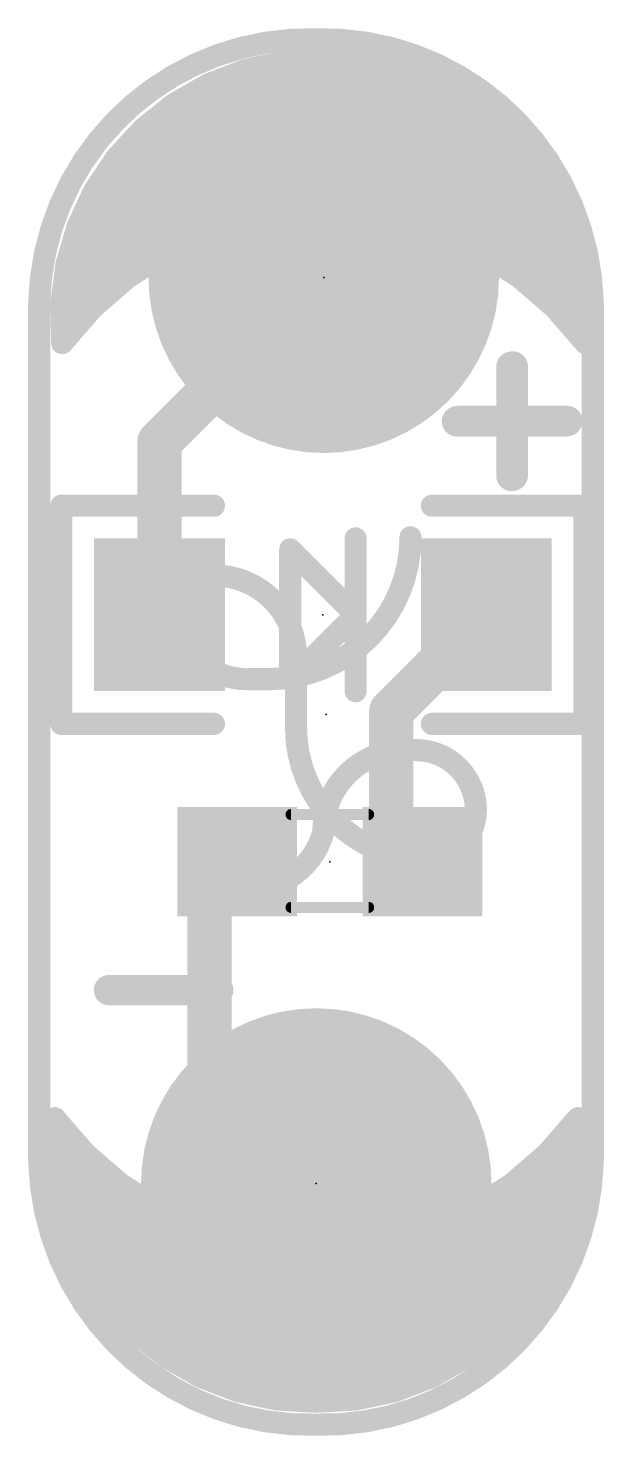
# Model space of a CAD drawing. Extents: x -26 to 81, y -13 to 14.
# Drawn here: x 23.89 to 29.18, y 0.87 to 13.78 of the extents above; entities that cross this region are included whole.
import ezdxf

# ---------------------------------------------------------------- set-up
doc = ezdxf.new("R2010")
doc.units = 0
for name, color, linetype in [('1', 12, 'CONTINUOUS'), ('16', 132, 'CONTINUOUS'), ('17', 110, 'CONTINUOUS'), ('20', 53, 'CONTINUOUS'), ('21', 41, 'CONTINUOUS'), ('22', 40, 'CONTINUOUS'), ('23', 53, 'CONTINUOUS'), ('24', 53, 'CONTINUOUS'), ('51', 53, 'CONTINUOUS')]:
    doc.layers.add(name, color=color, linetype=linetype)

# ---------------------------------------------------------------- blocks, each defined once
blk = doc.blocks.new('RECT')
blk.add_solid([(-0.5, -0.5), (0.5, -0.5), (-0.5, 0.5), (0.5, 0.5)])
blk = doc.blocks.new('ROUNDP')
at = {"const_width": 0.5}
blk.add_lwpolyline([(0, -0.25, 1), (0, 0.25, 1), (0, -0.25)], format="xyb", dxfattribs=at)

msp = doc.modelspace()

# ---------------------------------------------------------------- linework, layer by layer
at = {"layer": '1'}
for points, const_width in [([(26.2442, 13.4699), (25.8893, 13.3938)], 0.2032), ([(26.6065, 13.491), (26.2442, 13.4699)], 0.2032), ([(26.9688, 13.4699), (26.6065, 13.491)], 0.2032), ([(27.3237, 13.3938), (26.9688, 13.4699)], 0.2032), ([(25.8893, 13.3938), (25.5503, 13.2642)], 0.2032), ([(25.9706, 13.4112), (27.2424, 13.4112)], 0.2032), ([(27.6627, 13.2642), (27.3237, 13.3938)], 0.2032), ([(25.5503, 13.2642), (25.235, 13.0844)], 0.2032), ([(25.4517, 13.208), (27.7613, 13.208)], 0.2032), ([(27.978, 13.0844), (27.6627, 13.2642)], 0.2032), ([(25.235, 13.0844), (24.9509, 12.8584)], 0.2032), ([(28.2621, 12.8584), (27.978, 13.0844)], 0.2032), ([(25.1349, 13.0048), (28.0781, 13.0048)], 0.2032), ([(24.9509, 12.8584), (24.7048, 12.5918)], 0.2032), ([(28.5082, 12.5918), (28.2621, 12.8584)], 0.2032), ([(24.8985, 12.8016), (28.3145, 12.8016)], 0.2032), ([(24.7048, 12.5918), (24.5022, 12.2906)], 0.2032), ([(24.7109, 12.5984), (28.5021, 12.5984)], 0.2032), ([(28.7108, 12.2906), (28.5082, 12.5918)], 0.2032), ([(24.5022, 12.2906), (24.3482, 11.9619)], 0.2032), ([(24.5726, 12.3952), (28.6404, 12.3952)], 0.2032), ([(28.8648, 11.9619), (28.7108, 12.2906)], 0.2032), ([(24.456, 12.192), (28.757, 12.192)], 0.2032), ([(25.9694, 12.0225), (26.3927, 12.0833)], 0.2032), ([(26.3927, 12.0833), (26.8203, 12.0833)], 0.2032), ([(26.8203, 12.0833), (27.2436, 12.0225)], 0.2032), ([(24.3482, 11.9619), (24.2461, 11.6136)], 0.2032), ([(24.3608, 11.9888), (25.8544, 11.9888)], 0.2032), ([(25.17, 11.7247), (25.5591, 11.9022)], 0.2032), ([(25.5591, 11.9022), (25.9694, 12.0225)], 0.2032), ([(27.2436, 12.0225), (27.6539, 11.9022)], 0.2032), ([(27.3586, 11.9888), (28.8523, 11.9888)], 0.2032), ([(27.6539, 11.9022), (28.043, 11.7247)], 0.2032), ([(28.9669, 11.6136), (28.8648, 11.9619)], 0.2032), ([(24.2965, 11.7856), (25.3035, 11.7856)], 0.2032), ([(27.9094, 11.7856), (28.9165, 11.7856)], 0.2032), ([(24.8102, 11.4937), (25.17, 11.7247)], 0.2032), ([(28.043, 11.7247), (28.4028, 11.4937)], 0.2032), ([(24.2461, 11.6136), (24.1985, 11.2538)], 0.2032), ([(24.242, 11.5824), (24.9483, 11.5824)], 0.2032), ([(25.0989, 9.9833), (26.6065, 11.491)], 0.4064), ([(28.2646, 11.5824), (28.971, 11.5824)], 0.2032), ([(29.0145, 11.2538), (28.9669, 11.6136)], 0.2032), ([(24.4868, 11.2139), (24.8102, 11.4937)], 0.2032), ([(28.4028, 11.4937), (28.7262, 11.2139)], 0.2032), ([(24.2151, 11.3792), (24.6778, 11.3792)], 0.2032), ([(28.5352, 11.3792), (28.9979, 11.3792)], 0.2032), ([(24.1985, 11.2538), (24.2065, 10.891)], 0.2032), ([(24.2002, 11.176), (24.4539, 11.176)], 0.2032), ([(24.2065, 10.891), (24.4868, 11.2139)], 0.2032), ([(28.7262, 11.2139), (29.0065, 10.891)], 0.2032), ([(28.7591, 11.176), (29.0128, 11.176)], 0.2032), ([(29.0065, 10.891), (29.0145, 11.2538)], 0.2032), ([(24.2047, 10.9728), (24.2775, 10.9728)], 0.2032), ([(28.9355, 10.9728), (29.0083, 10.9728)], 0.2032), ([(25.0989, 8.3998), (25.0989, 9.9833)], 0.4064), ([(28.0989, 8.3885), (27.2263, 7.5159)], 0.4064), ([(28.0989, 8.3998), (28.0989, 8.3885)], 0.4064), ([(27.2263, 7.5159), (27.2263, 6.4228)], 0.4064), ([(27.2263, 6.4228), (27.5124, 6.1366)], 0.4064), ([(25.5584, 5.8826), (25.8124, 6.1366)], 0.4064), ([(25.5584, 4.1647), (25.5584, 5.8826)], 0.4064), ([(25.5584, 4.1647), (26.5379, 3.1852)], 0.4064), ([(24.1379, 3.7852), (24.1299, 3.4223)], 0.2032), ([(24.4182, 3.4622), (24.1379, 3.7852)], 0.2032), ([(28.9379, 3.7852), (28.6576, 3.4622)], 0.2032), ([(28.9459, 3.4223), (28.9379, 3.7852)], 0.2032), ([(24.1351, 3.6576), (24.2486, 3.6576)], 0.2032), ([(28.8272, 3.6576), (28.9407, 3.6576)], 0.2032), ([(24.1299, 3.4223), (24.1775, 3.0625)], 0.2032), ([(24.1307, 3.4544), (24.4273, 3.4544)], 0.2032), ([(24.7416, 3.1824), (24.4182, 3.4622)], 0.2032), ([(28.6576, 3.4622), (28.3343, 3.1824)], 0.2032), ([(28.6486, 3.4544), (28.9452, 3.4544)], 0.2032), ([(28.8983, 3.0625), (28.9459, 3.4223)], 0.2032), ([(24.1526, 3.2512), (24.6621, 3.2512)], 0.2032), ([(25.1015, 2.9514), (24.7416, 3.1824)], 0.2032), ([(28.3343, 3.1824), (27.9744, 2.9514)], 0.2032), ([(28.4138, 3.2512), (28.9233, 3.2512)], 0.2032), ([(24.1775, 3.0625), (24.2796, 2.7142)], 0.2032), ([(24.1818, 3.048), (24.951, 3.048)], 0.2032), ([(28.1248, 3.048), (28.8941, 3.048)], 0.2032), ([(28.7963, 2.7142), (28.8983, 3.0625)], 0.2032), ([(25.4905, 2.7739), (25.1015, 2.9514)], 0.2032), ([(27.9744, 2.9514), (27.5853, 2.7739)], 0.2032), ([(24.2413, 2.8448), (25.3352, 2.8448)], 0.2032), ([(25.9008, 2.6536), (25.4905, 2.7739)], 0.2032), ([(27.5853, 2.7739), (27.175, 2.6536)], 0.2032), ([(27.7407, 2.8448), (28.8345, 2.8448)], 0.2032), ([(24.2796, 2.7142), (24.4337, 2.3856)], 0.2032), ([(24.3136, 2.6416), (25.9843, 2.6416)], 0.2032), ([(26.3241, 2.5928), (25.9008, 2.6536)], 0.2032), ([(27.175, 2.6536), (26.7517, 2.5928)], 0.2032), ([(27.0916, 2.6416), (28.7622, 2.6416)], 0.2032), ([(28.6422, 2.3856), (28.7963, 2.7142)], 0.2032), ([(26.7517, 2.5928), (26.3241, 2.5928)], 0.2032), ([(24.4089, 2.4384), (28.667, 2.4384)], 0.2032), ([(24.4337, 2.3856), (24.6362, 2.0844)], 0.2032), ([(28.4397, 2.0844), (28.6422, 2.3856)], 0.2032), ([(24.5348, 2.2352), (28.5411, 2.2352)], 0.2032), ([(24.6362, 2.0844), (24.8824, 1.8177)], 0.2032), ([(24.6845, 2.032), (28.3913, 2.032)], 0.2032), ([(28.1935, 1.8177), (28.4397, 2.0844)], 0.2032), ([(24.8721, 1.8288), (28.2038, 1.8288)], 0.2032), ([(24.8824, 1.8177), (25.1664, 1.5917)], 0.2032), ([(27.9094, 1.5917), (28.1935, 1.8177)], 0.2032), ([(25.1239, 1.6256), (27.952, 1.6256)], 0.2032), ([(25.1664, 1.5917), (25.4817, 1.4119)], 0.2032), ([(27.5942, 1.4119), (27.9094, 1.5917)], 0.2032), ([(25.4633, 1.4224), (27.6126, 1.4224)], 0.2032), ([(25.4817, 1.4119), (25.8207, 1.2824)], 0.2032), ([(27.2551, 1.2824), (27.5942, 1.4119)], 0.2032), ([(25.8207, 1.2824), (26.1756, 1.2062)], 0.2032), ([(26.115, 1.2192), (26.9609, 1.2192)], 0.2032), ([(26.1756, 1.2062), (26.5379, 1.1852)], 0.2032), ([(26.5379, 1.1852), (26.9003, 1.2062)], 0.2032), ([(26.9003, 1.2062), (27.2551, 1.2824)], 0.2032)]:
    msp.add_lwpolyline(points, dxfattribs=dict(at, const_width=const_width))
for points, const_width in [([(26.2412, 13.5206, 1), (26.2471, 13.4192)], 0.1016), ([(26.2548, 13.4203, 1), (26.2335, 13.5196)], 0.1016), ([(26.6094, 13.5417, 1), (26.6036, 13.4402)], 0.1016), ([(26.6094, 13.4402, 1), (26.6036, 13.5417)], 0.1016), ([(26.9795, 13.5196, 1), (26.9582, 13.4203)], 0.1016), ([(26.9659, 13.4192, 1), (26.9718, 13.5206)], 0.1016), ([(25.8786, 13.4434, 1), (25.9, 13.3441)], 0.1016), ([(25.9074, 13.3463, 1), (25.8712, 13.4412)], 0.1016), ([(25.9706, 13.462, 1), (25.9706, 13.3604)], 0.1016), ([(27.2424, 13.3604, 1), (27.2424, 13.462)], 0.1016), ([(27.3418, 13.4412, 1), (27.3056, 13.3463)], 0.1016), ([(27.313, 13.3441, 1), (27.3344, 13.4434)], 0.1016), ([(25.4517, 13.2588, 1), (25.4517, 13.1572)], 0.1016), ([(25.5321, 13.3117, 1), (25.5684, 13.2168)], 0.1016), ([(25.5754, 13.2201, 1), (25.5251, 13.3083)], 0.1016), ([(27.6879, 13.3083, 1), (27.6376, 13.2201)], 0.1016), ([(27.6446, 13.2168, 1), (27.6809, 13.3117)], 0.1016), ([(27.7613, 13.1572, 1), (27.7613, 13.2588)], 0.1016), ([(25.2098, 13.1285, 1), (25.2602, 13.0402)], 0.1016), ([(25.2666, 13.0446, 1), (25.2034, 13.1241)], 0.1016), ([(28.0096, 13.1241, 1), (27.9464, 13.0446)], 0.1016), ([(27.9528, 13.0402, 1), (28.0032, 13.1285)], 0.1016), ([(25.1349, 13.0556, 1), (25.1349, 12.954)], 0.1016), ([(28.0781, 12.954, 1), (28.0781, 13.0556)], 0.1016), ([(24.9193, 12.8982, 1), (24.9826, 12.8187)], 0.1016), ([(24.9883, 12.824, 1), (24.9136, 12.8929)], 0.1016), ([(28.2994, 12.8929, 1), (28.2247, 12.824)], 0.1016), ([(28.2304, 12.8187, 1), (28.2937, 12.8982)], 0.1016), ([(24.8985, 12.8524, 1), (24.8985, 12.7508)], 0.1016), ([(28.3145, 12.7508, 1), (28.3145, 12.8524)], 0.1016), ([(24.6674, 12.6262, 1), (24.7421, 12.5573)], 0.1016), ([(24.7109, 12.6492, 1), (24.7109, 12.5476)], 0.1016), ([(24.7469, 12.5634, 1), (24.6626, 12.6201)], 0.1016), ([(28.5504, 12.6201, 1), (28.4661, 12.5634)], 0.1016), ([(28.4709, 12.5573, 1), (28.5456, 12.6262)], 0.1016), ([(28.5021, 12.5476, 1), (28.5021, 12.6492)], 0.1016), ([(24.5482, 12.269, 1), (24.4562, 12.3121)], 0.1016), ([(24.5726, 12.446, 1), (24.5726, 12.3444)], 0.1016), ([(28.6404, 12.3444, 1), (28.6404, 12.446)], 0.1016), ([(28.7568, 12.3121, 1), (28.6648, 12.269)], 0.1016), ([(24.456, 12.2428, 1), (24.456, 12.1412)], 0.1016), ([(24.4601, 12.3189, 1), (24.5444, 12.2622)], 0.1016), ([(28.6686, 12.2622, 1), (28.7529, 12.3189)], 0.1016), ([(28.757, 12.1412, 1), (28.757, 12.2428)], 0.1016), ([(26.3927, 12.1341, 1), (26.3927, 12.0325)], 0.1016), ([(26.3999, 12.033, 1), (26.3855, 12.1336)], 0.1016), ([(26.8275, 12.1336, 1), (26.8131, 12.033)], 0.1016), ([(26.8203, 12.0325, 1), (26.8203, 12.1341)], 0.1016), ([(24.3022, 11.9835, 1), (24.3942, 11.9404)], 0.1016), ([(24.3969, 11.9477, 1), (24.2994, 11.9762)], 0.1016), ([(24.3608, 12.0396, 1), (24.3608, 11.938)], 0.1016), ([(25.5448, 11.9509, 1), (25.5734, 11.8534)], 0.1016), ([(25.5802, 11.856, 1), (25.538, 11.9484)], 0.1016), ([(25.8544, 11.938, 1), (25.8544, 12.0396)], 0.1016), ([(25.9622, 12.0728, 1), (25.9766, 11.9722)], 0.1016), ([(25.9837, 11.9738, 1), (25.9551, 12.0713)], 0.1016), ([(27.2579, 12.0713, 1), (27.2293, 11.9738)], 0.1016), ([(27.2364, 11.9722, 1), (27.2508, 12.0728)], 0.1016), ([(27.3586, 12.0396, 1), (27.3586, 11.938)], 0.1016), ([(27.675, 11.9484, 1), (27.6328, 11.856)], 0.1016), ([(27.6396, 11.8534, 1), (27.6682, 11.9509)], 0.1016), ([(28.9136, 11.9762, 1), (28.8161, 11.9477)], 0.1016), ([(28.8188, 11.9404, 1), (28.9108, 11.9835)], 0.1016), ([(28.8523, 11.938, 1), (28.8523, 12.0396)], 0.1016), ([(24.2965, 11.8364, 1), (24.2965, 11.7348)], 0.1016), ([(25.3035, 11.7348, 1), (25.3035, 11.8364)], 0.1016), ([(27.9094, 11.8364, 1), (27.9094, 11.7348)], 0.1016), ([(28.9165, 11.7348, 1), (28.9165, 11.8364)], 0.1016), ([(25.149, 11.7709, 1), (25.1911, 11.6785)], 0.1016), ([(25.1975, 11.6819, 1), (25.1426, 11.7674)], 0.1016), ([(28.0704, 11.7674, 1), (28.0155, 11.6819)], 0.1016), ([(28.0219, 11.6785, 1), (28.064, 11.7709)], 0.1016), ([(24.242, 11.6332, 1), (24.242, 11.5316)], 0.1016), ([(24.1974, 11.6279, 1), (24.2949, 11.5994)], 0.1016), ([(24.2965, 11.607, 1), (24.1958, 11.6203)], 0.1016), ([(24.9483, 11.5316, 1), (24.9483, 11.6332)], 0.1016), ([(26.6783, 11.4191, 1), (26.5347, 11.5628)], 0.2032), ([(28.2646, 11.6332, 1), (28.2646, 11.5316)], 0.1016), ([(29.0172, 11.6203, 1), (28.9165, 11.607)], 0.1016), ([(28.9181, 11.5994, 1), (29.0156, 11.6279)], 0.1016), ([(28.971, 11.5316, 1), (28.971, 11.6332)], 0.1016), ([(24.7827, 11.5365, 1), (24.8376, 11.451)], 0.1016), ([(24.8434, 11.4553, 1), (24.7769, 11.5321)], 0.1016), ([(28.4361, 11.5321, 1), (28.3696, 11.4553)], 0.1016), ([(28.3754, 11.451, 1), (28.4303, 11.5365)], 0.1016), ([(24.2151, 11.43, 1), (24.2151, 11.3284)], 0.1016), ([(24.6778, 11.3284, 1), (24.6778, 11.43)], 0.1016), ([(28.5352, 11.43, 1), (28.5352, 11.3284)], 0.1016), ([(28.9979, 11.3284, 1), (28.9979, 11.43)], 0.1016), ([(24.2493, 11.2549, 1), (24.1477, 11.2527)], 0.1016), ([(24.1482, 11.2605, 1), (24.2489, 11.2472)], 0.1016), ([(24.2002, 11.2268, 1), (24.2002, 11.1252)], 0.1016), ([(24.4536, 11.2523, 1), (24.52, 11.1755)], 0.1016), ([(24.5252, 11.1806, 1), (24.4484, 11.2472)], 0.1016), ([(24.4539, 11.1252, 1), (24.4539, 11.2268)], 0.1016), ([(28.7646, 11.2472, 1), (28.6878, 11.1806)], 0.1016), ([(28.693, 11.1755, 1), (28.7594, 11.2523)], 0.1016), ([(28.7591, 11.2268, 1), (28.7591, 11.1252)], 0.1016), ([(29.0653, 11.2527, 1), (28.9637, 11.2549)], 0.1016), ([(28.9641, 11.2472, 1), (29.0648, 11.2605)], 0.1016), ([(29.0128, 11.1252, 1), (29.0128, 11.2268)], 0.1016), ([(24.2047, 11.0236, 1), (24.2047, 10.922)], 0.1016), ([(24.1681, 10.9243, 1), (24.2449, 10.8577)], 0.1016), ([(24.2775, 10.922, 1), (24.2775, 11.0236)], 0.1016), ([(28.9355, 11.0236, 1), (28.9355, 10.922)], 0.1016), ([(28.9681, 10.8577, 1), (29.0449, 10.9243)], 0.1016), ([(29.0083, 10.922, 1), (29.0083, 11.0236)], 0.1016), ([(24.1557, 10.8898, 1), (24.2573, 10.8921)], 0.1016), ([(28.9557, 10.8921, 1), (29.0573, 10.8898)], 0.1016), ([(25.027, 10.0552, 1), (25.1707, 9.9115)], 0.2032), ([(25.2005, 9.9833, 1), (24.9973, 9.9833)], 0.2032), ([(28.2005, 8.3998, 1), (27.9973, 8.3998)], 0.2032), ([(28.1707, 8.3166, 1), (28.027, 8.4603)], 0.2032), ([(24.9973, 8.3998, 1), (25.2005, 8.3998)], 0.2032), ([(27.9973, 8.3885, 1), (28.2005, 8.3885)], 0.2032), ([(27.1544, 7.5877, 1), (27.2981, 7.444)], 0.2032), ([(27.3279, 7.5159, 1), (27.1247, 7.5159)], 0.2032), ([(27.2981, 6.4946, 1), (27.1544, 6.3509)], 0.2032), ([(27.1247, 6.4228, 1), (27.3279, 6.4228)], 0.2032), ([(25.8842, 6.0648, 1), (25.7405, 6.2085)], 0.2032), ([(27.4405, 6.0648, 1), (27.5842, 6.2085)], 0.2032), ([(25.66, 5.8826, 1), (25.4568, 5.8826)], 0.2032), ([(25.4865, 5.9545, 1), (25.6302, 5.8108)], 0.2032), ([(25.6302, 4.2365, 1), (25.4865, 4.0929)], 0.2032), ([(25.4568, 4.1647, 1), (25.66, 4.1647)], 0.2032), ([(24.1887, 3.784, 1), (24.0871, 3.7863)], 0.1016), ([(24.1763, 3.8185, 1), (24.0996, 3.7519)], 0.1016), ([(28.9887, 3.7863, 1), (28.8871, 3.784)], 0.1016), ([(28.9763, 3.7519, 1), (28.8996, 3.8185)], 0.1016), ([(24.1351, 3.7084, 1), (24.1351, 3.6068)], 0.1016), ([(24.2486, 3.6068, 1), (24.2486, 3.7084)], 0.1016), ([(28.8272, 3.7084, 1), (28.8272, 3.6068)], 0.1016), ([(28.9407, 3.6068, 1), (28.9407, 3.7084)], 0.1016), ([(24.1803, 3.429, 1), (24.0796, 3.4156)], 0.1016), ([(24.1307, 3.5052, 1), (24.1307, 3.4036)], 0.1016), ([(24.4515, 3.5006, 1), (24.385, 3.4238)], 0.1016), ([(24.3799, 3.4289, 1), (24.4566, 3.4955)], 0.1016), ([(24.4273, 3.4036, 1), (24.4273, 3.5052)], 0.1016), ([(28.6486, 3.5052, 1), (28.6486, 3.4036)], 0.1016), ([(28.6193, 3.4955, 1), (28.696, 3.4289)], 0.1016), ([(28.6909, 3.4238, 1), (28.6244, 3.5006)], 0.1016), ([(28.9963, 3.4156, 1), (28.8955, 3.429)], 0.1016), ([(28.9452, 3.4036, 1), (28.9452, 3.5052)], 0.1016), ([(24.0792, 3.4234, 1), (24.1807, 3.4212)], 0.1016), ([(26.4661, 3.1133, 1), (26.6098, 3.257)], 0.2032), ([(28.8951, 3.4212, 1), (28.9967, 3.4234)], 0.1016), ([(24.1526, 3.302, 1), (24.1526, 3.2004)], 0.1016), ([(24.6621, 3.2004, 1), (24.6621, 3.302)], 0.1016), ([(24.769, 3.2252, 1), (24.7141, 3.1397)], 0.1016), ([(24.7084, 3.144, 1), (24.7748, 3.2208)], 0.1016), ([(28.301, 3.2208, 1), (28.3675, 3.144)], 0.1016), ([(28.3617, 3.1397, 1), (28.3068, 3.2252)], 0.1016), ([(28.4138, 3.302, 1), (28.4138, 3.2004)], 0.1016), ([(28.9233, 3.2004, 1), (28.9233, 3.302)], 0.1016), ([(24.2263, 3.0768, 1), (24.1288, 3.0482)], 0.1016), ([(24.1272, 3.0558, 1), (24.2279, 3.0691)], 0.1016), ([(24.1818, 3.0988, 1), (24.1818, 2.9972)], 0.1016), ([(24.951, 2.9972, 1), (24.951, 3.0988)], 0.1016), ([(28.1248, 3.0988, 1), (28.1248, 2.9972)], 0.1016), ([(28.8479, 3.0691, 1), (28.9487, 3.0558)], 0.1016), ([(28.9471, 3.0482, 1), (28.8496, 3.0768)], 0.1016), ([(28.8941, 2.9972, 1), (28.8941, 3.0988)], 0.1016), ([(25.1225, 2.9976, 1), (25.0804, 2.9052)], 0.1016), ([(25.074, 2.9087, 1), (25.1289, 2.9942)], 0.1016), ([(27.9469, 2.9942, 1), (28.0018, 2.9087)], 0.1016), ([(27.9955, 2.9052, 1), (27.9533, 2.9976)], 0.1016), ([(24.2413, 2.8956, 1), (24.2413, 2.794)], 0.1016), ([(25.3352, 2.794, 1), (25.3352, 2.8956)], 0.1016), ([(25.5048, 2.8227, 1), (25.4762, 2.7252)], 0.1016), ([(25.4694, 2.7277, 1), (25.5116, 2.8202)], 0.1016), ([(27.5643, 2.8202, 1), (27.6064, 2.7277)], 0.1016), ([(27.5996, 2.7252, 1), (27.571, 2.8227)], 0.1016), ([(27.7407, 2.8956, 1), (27.7407, 2.794)], 0.1016), ([(28.8345, 2.794, 1), (28.8345, 2.8956)], 0.1016), ([(24.3256, 2.7357, 1), (24.2336, 2.6926)], 0.1016), ([(24.2308, 2.6999, 1), (24.3283, 2.7285)], 0.1016), ([(24.3136, 2.6924, 1), (24.3136, 2.5908)], 0.1016), ([(25.9081, 2.7039, 1), (25.8936, 2.6033)], 0.1016), ([(25.8865, 2.6048, 1), (25.9151, 2.7023)], 0.1016), ([(25.9843, 2.5908, 1), (25.9843, 2.6924)], 0.1016), ([(27.0916, 2.6924, 1), (27.0916, 2.5908)], 0.1016), ([(27.1607, 2.7023, 1), (27.1893, 2.6048)], 0.1016), ([(27.1822, 2.6033, 1), (27.1678, 2.7039)], 0.1016), ([(28.7475, 2.7285, 1), (28.845, 2.6999)], 0.1016), ([(28.8423, 2.6926, 1), (28.7503, 2.7357)], 0.1016), ([(28.7622, 2.5908, 1), (28.7622, 2.6924)], 0.1016), ([(26.3241, 2.6436, 1), (26.3241, 2.542)], 0.1016), ([(26.3169, 2.5425, 1), (26.3313, 2.6431)], 0.1016), ([(26.7445, 2.6431, 1), (26.759, 2.5425)], 0.1016), ([(26.7517, 2.542, 1), (26.7517, 2.6436)], 0.1016), ([(24.4089, 2.4892, 1), (24.4089, 2.3876)], 0.1016), ([(24.4758, 2.4139, 1), (24.3915, 2.3572)], 0.1016), ([(24.3877, 2.364, 1), (24.4797, 2.4071)], 0.1016), ([(28.5962, 2.4071, 1), (28.6882, 2.364)], 0.1016), ([(28.6843, 2.3572, 1), (28.6, 2.4139)], 0.1016), ([(28.667, 2.3876, 1), (28.667, 2.4892)], 0.1016), ([(24.5348, 2.286, 1), (24.5348, 2.1844)], 0.1016), ([(28.5411, 2.1844, 1), (28.5411, 2.286)], 0.1016), ([(24.6735, 2.1188, 1), (24.5989, 2.0499)], 0.1016), ([(24.594, 2.056, 1), (24.6783, 2.1127)], 0.1016), ([(24.6845, 2.0828, 1), (24.6845, 1.9812)], 0.1016), ([(28.3975, 2.1127, 1), (28.4818, 2.056)], 0.1016), ([(28.3913, 1.9812, 1), (28.3913, 2.0828)], 0.1016), ([(28.477, 2.0499, 1), (28.4023, 2.1188)], 0.1016), ([(24.8721, 1.8796, 1), (24.8721, 1.778)], 0.1016), ([(24.914, 1.8574, 1), (24.8507, 1.7779)], 0.1016), ([(24.845, 1.7832, 1), (24.9197, 1.8521)], 0.1016), ([(28.1562, 1.8521, 1), (28.2308, 1.7832)], 0.1016), ([(28.2251, 1.7779, 1), (28.1619, 1.8574)], 0.1016), ([(28.2038, 1.778, 1), (28.2038, 1.8796)], 0.1016), ([(25.1239, 1.6764, 1), (25.1239, 1.5748)], 0.1016), ([(25.1916, 1.6359, 1), (25.1412, 1.5476)], 0.1016), ([(25.1348, 1.552, 1), (25.198, 1.6315)], 0.1016), ([(27.8778, 1.6315, 1), (27.941, 1.552)], 0.1016), ([(27.9346, 1.5476, 1), (27.8843, 1.6359)], 0.1016), ([(27.952, 1.5748, 1), (27.952, 1.6764)], 0.1016), ([(25.4633, 1.4732, 1), (25.4633, 1.3716)], 0.1016), ([(25.4998, 1.4594, 1), (25.4635, 1.3644)], 0.1016), ([(25.4565, 1.3678, 1), (25.5068, 1.456)], 0.1016), ([(27.569, 1.456, 1), (27.6193, 1.3678)], 0.1016), ([(27.6123, 1.3644, 1), (27.576, 1.4594)], 0.1016), ([(27.6126, 1.3716, 1), (27.6126, 1.4732)], 0.1016), ([(25.8314, 1.332, 1), (25.8101, 1.2327)], 0.1016), ([(25.8026, 1.2349, 1), (25.8389, 1.3298)], 0.1016), ([(26.115, 1.27, 1), (26.115, 1.1684)], 0.1016), ([(26.1785, 1.2569, 1), (26.1726, 1.1555)], 0.1016), ([(26.1649, 1.1565, 1), (26.1862, 1.2559)], 0.1016), ([(26.8896, 1.2559, 1), (26.9109, 1.1565)], 0.1016), ([(26.9032, 1.1555, 1), (26.8973, 1.2569)], 0.1016), ([(26.9609, 1.1684, 1), (26.9609, 1.27)], 0.1016), ([(27.237, 1.3298, 1), (27.2733, 1.2349)], 0.1016), ([(27.2658, 1.2327, 1), (27.2445, 1.332)], 0.1016), ([(26.535, 1.2359, 1), (26.5409, 1.1344)], 0.1016), ([(26.535, 1.1344, 1), (26.5409, 1.2359)], 0.1016)]:
    msp.add_lwpolyline(points, format="xyb", dxfattribs=dict(at, const_width=const_width))
at = {"layer": '16', "const_width": 0.2032}
for points in [[(25.8893, 13.3938), (26.2442, 13.4699)], [(26.2442, 13.4699), (26.6065, 13.491)], [(26.6065, 13.491), (26.9688, 13.4699)], [(26.9688, 13.4699), (27.3237, 13.3938)], [(25.5503, 13.2642), (25.8893, 13.3938)], [(25.9706, 13.4112), (27.2424, 13.4112)], [(27.3237, 13.3938), (27.6627, 13.2642)], [(25.235, 13.0844), (25.5503, 13.2642)], [(25.4517, 13.208), (27.7613, 13.208)], [(27.6627, 13.2642), (27.978, 13.0844)], [(24.9509, 12.8584), (25.235, 13.0844)], [(27.978, 13.0844), (28.2621, 12.8584)], [(25.1349, 13.0048), (28.0781, 13.0048)], [(24.7048, 12.5918), (24.9509, 12.8584)], [(28.2621, 12.8584), (28.5082, 12.5918)], [(24.8985, 12.8016), (28.3145, 12.8016)], [(24.5022, 12.2906), (24.7048, 12.5918)], [(24.7109, 12.5984), (28.5021, 12.5984)], [(28.5082, 12.5918), (28.7108, 12.2906)], [(24.3482, 11.9619), (24.5022, 12.2906)], [(24.5726, 12.3952), (28.6404, 12.3952)], [(28.7108, 12.2906), (28.8648, 11.9619)], [(24.456, 12.192), (28.757, 12.192)], [(26.3927, 12.0833), (25.9694, 12.0225)], [(26.8203, 12.0833), (26.3927, 12.0833)], [(27.2436, 12.0225), (26.8203, 12.0833)], [(24.2461, 11.6136), (24.3482, 11.9619)], [(24.3607, 11.9888), (25.8544, 11.9888)], [(25.5591, 11.9022), (25.17, 11.7247)], [(25.9694, 12.0225), (25.5591, 11.9022)], [(27.6539, 11.9022), (27.2436, 12.0225)], [(27.3586, 11.9888), (28.8522, 11.9888)], [(28.043, 11.7247), (27.6539, 11.9022)], [(28.8648, 11.9619), (28.9669, 11.6136)], [(24.2965, 11.7856), (25.3036, 11.7856)], [(27.9095, 11.7856), (28.9165, 11.7856)], [(25.17, 11.7247), (24.8102, 11.4937)], [(28.4028, 11.4937), (28.043, 11.7247)], [(24.1985, 11.2538), (24.2461, 11.6136)], [(24.242, 11.5824), (24.9484, 11.5824)], [(28.2647, 11.5824), (28.971, 11.5824)], [(28.9669, 11.6136), (29.0145, 11.2538)], [(24.8102, 11.4937), (24.4868, 11.2139)], [(28.7262, 11.2139), (28.4028, 11.4937)], [(24.2151, 11.3792), (24.6778, 11.3792)], [(28.5352, 11.3792), (28.9979, 11.3792)], [(24.2065, 10.891), (24.1985, 11.2538)], [(24.2002, 11.176), (24.4539, 11.176)], [(24.4868, 11.2139), (24.2065, 10.891)], [(29.0065, 10.891), (28.7262, 11.2139)], [(28.7591, 11.176), (29.0128, 11.176)], [(29.0145, 11.2538), (29.0065, 10.891)], [(24.2047, 10.9728), (24.2775, 10.9728)], [(28.9355, 10.9728), (29.0083, 10.9728)], [(24.1299, 3.4223), (24.1379, 3.7852)], [(24.1379, 3.7852), (24.4182, 3.4622)], [(28.6576, 3.4622), (28.9379, 3.7852)], [(28.9379, 3.7852), (28.9459, 3.4223)], [(24.1351, 3.6576), (24.2486, 3.6576)], [(28.8272, 3.6576), (28.9407, 3.6576)], [(24.1775, 3.0625), (24.1299, 3.4223)], [(24.1307, 3.4544), (24.4273, 3.4544)], [(24.4182, 3.4622), (24.7416, 3.1824)], [(28.3343, 3.1824), (28.6576, 3.4622)], [(28.6486, 3.4544), (28.9452, 3.4544)], [(28.9459, 3.4223), (28.8983, 3.0625)], [(24.1526, 3.2512), (24.6621, 3.2512)], [(24.7416, 3.1824), (25.1015, 2.9514)], [(27.9744, 2.9514), (28.3343, 3.1824)], [(28.4138, 3.2512), (28.9233, 3.2512)], [(24.2796, 2.7142), (24.1775, 3.0625)], [(24.1818, 3.048), (24.951, 3.048)], [(28.1248, 3.048), (28.8941, 3.048)], [(28.8983, 3.0625), (28.7963, 2.7142)], [(25.1015, 2.9514), (25.4905, 2.7739)], [(27.5853, 2.7739), (27.9744, 2.9514)], [(24.2413, 2.8448), (25.3352, 2.8448)], [(25.4905, 2.7739), (25.9008, 2.6536)], [(27.175, 2.6536), (27.5853, 2.7739)], [(27.7407, 2.8448), (28.8345, 2.8448)], [(24.4337, 2.3856), (24.2796, 2.7142)], [(24.3136, 2.6416), (25.9843, 2.6416)], [(25.9008, 2.6536), (26.3241, 2.5928)], [(26.7517, 2.5928), (27.175, 2.6536)], [(27.0916, 2.6416), (28.7622, 2.6416)], [(28.7963, 2.7142), (28.6422, 2.3856)], [(26.3241, 2.5928), (26.7517, 2.5928)], [(24.4089, 2.4384), (28.667, 2.4384)], [(24.6362, 2.0844), (24.4337, 2.3856)], [(28.6422, 2.3856), (28.4397, 2.0844)], [(24.5348, 2.2352), (28.5411, 2.2352)], [(24.8824, 1.8177), (24.6362, 2.0844)], [(24.6845, 2.032), (28.3913, 2.032)], [(28.4397, 2.0844), (28.1935, 1.8177)], [(24.8721, 1.8288), (28.2038, 1.8288)], [(25.1664, 1.5917), (24.8824, 1.8177)], [(28.1935, 1.8177), (27.9094, 1.5917)], [(25.1239, 1.6256), (27.952, 1.6256)], [(25.4817, 1.4119), (25.1664, 1.5917)], [(27.9094, 1.5917), (27.5942, 1.4119)], [(25.4633, 1.4224), (27.6126, 1.4224)], [(25.8207, 1.2824), (25.4817, 1.4119)], [(27.5942, 1.4119), (27.2551, 1.2824)], [(26.1756, 1.2062), (25.8207, 1.2824)], [(26.115, 1.2192), (26.9609, 1.2192)], [(26.5379, 1.1852), (26.1756, 1.2062)], [(26.9003, 1.2062), (26.5379, 1.1852)], [(27.2551, 1.2824), (26.9003, 1.2062)]]:
    msp.add_lwpolyline(points, dxfattribs=at)
at = {"layer": '16', "const_width": 0.1016}
for points in [[(26.2412, 13.5206, 1), (26.2471, 13.4192)], [(26.2548, 13.4203, 1), (26.2335, 13.5196)], [(26.6094, 13.5417, 1), (26.6036, 13.4402)], [(26.6094, 13.4402, 1), (26.6036, 13.5417)], [(26.9795, 13.5196, 1), (26.9582, 13.4203)], [(26.9659, 13.4192, 1), (26.9718, 13.5206)], [(25.8786, 13.4434, 1), (25.9, 13.3441)], [(25.9074, 13.3463, 1), (25.8712, 13.4412)], [(25.9706, 13.462, 1), (25.9706, 13.3604)], [(27.2424, 13.3604, 1), (27.2424, 13.462)], [(27.3418, 13.4412, 1), (27.3056, 13.3463)], [(27.313, 13.3441, 1), (27.3344, 13.4434)], [(25.4517, 13.2588, 1), (25.4517, 13.1572)], [(25.5321, 13.3117, 1), (25.5684, 13.2168)], [(25.5754, 13.2201, 1), (25.5251, 13.3083)], [(27.6879, 13.3083, 1), (27.6376, 13.2201)], [(27.6446, 13.2168, 1), (27.6809, 13.3117)], [(27.7613, 13.1572, 1), (27.7613, 13.2588)], [(25.2098, 13.1285, 1), (25.2602, 13.0402)], [(25.2666, 13.0446, 1), (25.2034, 13.1241)], [(28.0096, 13.1241, 1), (27.9464, 13.0446)], [(27.9528, 13.0402, 1), (28.0032, 13.1285)], [(25.1349, 13.0556, 1), (25.1349, 12.954)], [(28.0781, 12.954, 1), (28.0781, 13.0556)], [(24.9193, 12.8982, 1), (24.9826, 12.8187)], [(24.9883, 12.824, 1), (24.9136, 12.8929)], [(28.2994, 12.8929, 1), (28.2247, 12.824)], [(28.2304, 12.8187, 1), (28.2937, 12.8982)], [(24.8985, 12.8524, 1), (24.8985, 12.7508)], [(28.3145, 12.7508, 1), (28.3145, 12.8524)], [(24.6674, 12.6262, 1), (24.7421, 12.5573)], [(24.7109, 12.6492, 1), (24.7109, 12.5476)], [(24.7469, 12.5634, 1), (24.6626, 12.6201)], [(28.5504, 12.6201, 1), (28.4661, 12.5634)], [(28.4709, 12.5573, 1), (28.5456, 12.6262)], [(28.5021, 12.5476, 1), (28.5021, 12.6492)], [(24.5482, 12.269, 1), (24.4562, 12.3121)], [(24.5726, 12.446, 1), (24.5726, 12.3444)], [(28.6404, 12.3444, 1), (28.6404, 12.446)], [(28.7568, 12.3121, 1), (28.6648, 12.269)], [(24.456, 12.2428, 1), (24.456, 12.1412)], [(24.4601, 12.3189, 1), (24.5444, 12.2622)], [(28.6686, 12.2622, 1), (28.7529, 12.3189)], [(28.757, 12.1412, 1), (28.757, 12.2428)], [(26.3927, 12.1341, 1), (26.3927, 12.0325)], [(26.3999, 12.033, 1), (26.3855, 12.1336)], [(26.8275, 12.1336, 1), (26.8131, 12.033)], [(26.8203, 12.0325, 1), (26.8203, 12.1341)], [(24.3022, 11.9835, 1), (24.3942, 11.9404)], [(24.3969, 11.9477, 1), (24.2994, 11.9762)], [(24.3607, 12.0396, 1), (24.3607, 11.938)], [(25.5448, 11.9509, 1), (25.5734, 11.8534)], [(25.5802, 11.856, 1), (25.538, 11.9484)], [(25.8544, 11.938, 1), (25.8544, 12.0396)], [(25.9622, 12.0728, 1), (25.9766, 11.9722)], [(25.9837, 11.9738, 1), (25.9551, 12.0713)], [(27.2579, 12.0713, 1), (27.2293, 11.9738)], [(27.2364, 11.9722, 1), (27.2508, 12.0728)], [(27.3586, 12.0396, 1), (27.3586, 11.938)], [(27.675, 11.9484, 1), (27.6328, 11.856)], [(27.6396, 11.8534, 1), (27.6682, 11.9509)], [(28.9136, 11.9762, 1), (28.8161, 11.9477)], [(28.8188, 11.9404, 1), (28.9108, 11.9835)], [(28.8522, 11.938, 1), (28.8522, 12.0396)], [(24.2965, 11.8364, 1), (24.2965, 11.7348)], [(25.3036, 11.7348, 1), (25.3036, 11.8364)], [(27.9095, 11.8364, 1), (27.9095, 11.7348)], [(28.9165, 11.7348, 1), (28.9165, 11.8364)], [(25.149, 11.7709, 1), (25.1911, 11.6785)], [(25.1975, 11.6819, 1), (25.1426, 11.7674)], [(28.0704, 11.7674, 1), (28.0155, 11.6819)], [(28.0219, 11.6785, 1), (28.064, 11.7709)], [(24.242, 11.6332, 1), (24.242, 11.5316)], [(24.1974, 11.6279, 1), (24.2949, 11.5994)], [(24.2965, 11.607, 1), (24.1958, 11.6203)], [(24.9484, 11.5316, 1), (24.9484, 11.6332)], [(28.2647, 11.6332, 1), (28.2647, 11.5316)], [(29.0172, 11.6203, 1), (28.9165, 11.607)], [(28.9181, 11.5994, 1), (29.0156, 11.6279)], [(28.971, 11.5316, 1), (28.971, 11.6332)], [(24.7827, 11.5365, 1), (24.8376, 11.451)], [(24.8434, 11.4553, 1), (24.7769, 11.5321)], [(28.4361, 11.5321, 1), (28.3696, 11.4553)], [(28.3754, 11.451, 1), (28.4303, 11.5365)], [(24.2151, 11.43, 1), (24.2151, 11.3284)], [(24.6778, 11.3284, 1), (24.6778, 11.43)], [(28.5352, 11.43, 1), (28.5352, 11.3284)], [(28.9979, 11.3284, 1), (28.9979, 11.43)], [(24.2493, 11.2549, 1), (24.1477, 11.2527)], [(24.1482, 11.2605, 1), (24.2489, 11.2472)], [(24.2002, 11.2268, 1), (24.2002, 11.1252)], [(24.4536, 11.2523, 1), (24.52, 11.1755)], [(24.5252, 11.1806, 1), (24.4484, 11.2472)], [(24.4539, 11.1252, 1), (24.4539, 11.2268)], [(28.7646, 11.2472, 1), (28.6878, 11.1806)], [(28.693, 11.1755, 1), (28.7594, 11.2523)], [(28.7591, 11.2268, 1), (28.7591, 11.1252)], [(29.0653, 11.2527, 1), (28.9637, 11.2549)], [(28.9641, 11.2472, 1), (29.0648, 11.2605)], [(29.0128, 11.1252, 1), (29.0128, 11.2268)], [(24.2047, 11.0236, 1), (24.2047, 10.922)], [(24.1681, 10.9243, 1), (24.2449, 10.8577)], [(24.2775, 10.922, 1), (24.2775, 11.0236)], [(28.9355, 11.0236, 1), (28.9355, 10.922)], [(28.9681, 10.8577, 1), (29.0449, 10.9243)], [(29.0083, 10.922, 1), (29.0083, 11.0236)], [(24.1557, 10.8898, 1), (24.2573, 10.8921)], [(28.9557, 10.8921, 1), (29.0573, 10.8898)], [(24.1887, 3.784, 1), (24.0871, 3.7863)], [(24.1763, 3.8185, 1), (24.0996, 3.7519)], [(28.9887, 3.7863, 1), (28.8871, 3.784)], [(28.9763, 3.7519, 1), (28.8996, 3.8185)], [(24.1351, 3.7084, 1), (24.1351, 3.6068)], [(24.2486, 3.6068, 1), (24.2486, 3.7084)], [(28.8272, 3.7084, 1), (28.8272, 3.6068)], [(28.9407, 3.6068, 1), (28.9407, 3.7084)], [(24.1803, 3.429, 1), (24.0796, 3.4156)], [(24.1307, 3.5052, 1), (24.1307, 3.4036)], [(24.4515, 3.5006, 1), (24.385, 3.4238)], [(24.3799, 3.4289, 1), (24.4566, 3.4955)], [(24.4273, 3.4036, 1), (24.4273, 3.5052)], [(28.6486, 3.5052, 1), (28.6486, 3.4036)], [(28.6193, 3.4955, 1), (28.696, 3.4289)], [(28.6909, 3.4238, 1), (28.6244, 3.5006)], [(28.9963, 3.4156, 1), (28.8955, 3.429)], [(28.9452, 3.4036, 1), (28.9452, 3.5052)], [(24.0792, 3.4234, 1), (24.1807, 3.4212)], [(28.8951, 3.4212, 1), (28.9967, 3.4234)], [(24.1526, 3.302, 1), (24.1526, 3.2004)], [(24.6621, 3.2004, 1), (24.6621, 3.302)], [(24.769, 3.2252, 1), (24.7141, 3.1397)], [(24.7084, 3.144, 1), (24.7748, 3.2208)], [(28.301, 3.2208, 1), (28.3675, 3.144)], [(28.3617, 3.1397, 1), (28.3068, 3.2252)], [(28.4138, 3.302, 1), (28.4138, 3.2004)], [(28.9233, 3.2004, 1), (28.9233, 3.302)], [(24.2263, 3.0768, 1), (24.1288, 3.0482)], [(24.1272, 3.0558, 1), (24.2279, 3.0691)], [(24.1818, 3.0988, 1), (24.1818, 2.9972)], [(24.951, 2.9972, 1), (24.951, 3.0988)], [(28.1248, 3.0988, 1), (28.1248, 2.9972)], [(28.8479, 3.0691, 1), (28.9487, 3.0558)], [(28.9471, 3.0482, 1), (28.8496, 3.0768)], [(28.8941, 2.9972, 1), (28.8941, 3.0988)], [(25.1225, 2.9976, 1), (25.0804, 2.9052)], [(25.074, 2.9087, 1), (25.1289, 2.9942)], [(27.9469, 2.9942, 1), (28.0018, 2.9087)], [(27.9955, 2.9052, 1), (27.9533, 2.9976)], [(24.2413, 2.8956, 1), (24.2413, 2.794)], [(25.3352, 2.794, 1), (25.3352, 2.8956)], [(25.5048, 2.8227, 1), (25.4762, 2.7252)], [(25.4694, 2.7277, 1), (25.5116, 2.8202)], [(27.5643, 2.8202, 1), (27.6064, 2.7277)], [(27.5996, 2.7252, 1), (27.571, 2.8227)], [(27.7407, 2.8956, 1), (27.7407, 2.794)], [(28.8345, 2.794, 1), (28.8345, 2.8956)], [(24.3256, 2.7357, 1), (24.2336, 2.6926)], [(24.2308, 2.6999, 1), (24.3283, 2.7285)], [(24.3136, 2.6924, 1), (24.3136, 2.5908)], [(25.9081, 2.7039, 1), (25.8936, 2.6033)], [(25.8865, 2.6048, 1), (25.9151, 2.7023)], [(25.9843, 2.5908, 1), (25.9843, 2.6924)], [(27.0916, 2.6924, 1), (27.0916, 2.5908)], [(27.1607, 2.7023, 1), (27.1893, 2.6048)], [(27.1822, 2.6033, 1), (27.1678, 2.7039)], [(28.7475, 2.7285, 1), (28.845, 2.6999)], [(28.8423, 2.6926, 1), (28.7503, 2.7357)], [(28.7622, 2.5908, 1), (28.7622, 2.6924)], [(26.3241, 2.6436, 1), (26.3241, 2.542)], [(26.3169, 2.5425, 1), (26.3313, 2.6431)], [(26.7445, 2.6431, 1), (26.759, 2.5425)], [(26.7517, 2.542, 1), (26.7517, 2.6436)], [(24.4089, 2.4892, 1), (24.4089, 2.3876)], [(24.4758, 2.4139, 1), (24.3915, 2.3572)], [(24.3877, 2.364, 1), (24.4797, 2.4071)], [(28.5962, 2.4071, 1), (28.6882, 2.364)], [(28.6843, 2.3572, 1), (28.6, 2.4139)], [(28.667, 2.3876, 1), (28.667, 2.4892)], [(24.5348, 2.286, 1), (24.5348, 2.1844)], [(28.5411, 2.1844, 1), (28.5411, 2.286)], [(24.6735, 2.1188, 1), (24.5989, 2.0499)], [(24.594, 2.056, 1), (24.6783, 2.1127)], [(24.6845, 2.0828, 1), (24.6845, 1.9812)], [(28.3975, 2.1127, 1), (28.4818, 2.056)], [(28.3913, 1.9812, 1), (28.3913, 2.0828)], [(28.477, 2.0499, 1), (28.4023, 2.1188)], [(24.8721, 1.8796, 1), (24.8721, 1.778)], [(24.914, 1.8574, 1), (24.8507, 1.7779)], [(24.845, 1.7832, 1), (24.9197, 1.8521)], [(28.1562, 1.8521, 1), (28.2308, 1.7832)], [(28.2251, 1.7779, 1), (28.1619, 1.8574)], [(28.2038, 1.778, 1), (28.2038, 1.8796)], [(25.1239, 1.6764, 1), (25.1239, 1.5748)], [(25.1916, 1.6359, 1), (25.1412, 1.5476)], [(25.1348, 1.552, 1), (25.198, 1.6315)], [(27.8778, 1.6315, 1), (27.941, 1.552)], [(27.9346, 1.5476, 1), (27.8843, 1.6359)], [(27.952, 1.5748, 1), (27.952, 1.6764)], [(25.4633, 1.4732, 1), (25.4633, 1.3716)], [(25.4998, 1.4594, 1), (25.4635, 1.3644)], [(25.4565, 1.3678, 1), (25.5068, 1.456)], [(27.569, 1.456, 1), (27.6193, 1.3678)], [(27.6123, 1.3644, 1), (27.576, 1.4594)], [(27.6126, 1.3716, 1), (27.6126, 1.4732)], [(25.8314, 1.332, 1), (25.8101, 1.2327)], [(25.8026, 1.2349, 1), (25.8389, 1.3298)], [(26.115, 1.27, 1), (26.115, 1.1684)], [(26.1785, 1.2569, 1), (26.1726, 1.1555)], [(26.1649, 1.1565, 1), (26.1862, 1.2559)], [(26.8896, 1.2559, 1), (26.9109, 1.1565)], [(26.9032, 1.1555, 1), (26.8973, 1.2569)], [(26.9609, 1.1684, 1), (26.9609, 1.27)], [(27.237, 1.3298, 1), (27.2733, 1.2349)], [(27.2658, 1.2327, 1), (27.2445, 1.332)], [(26.535, 1.2359, 1), (26.5409, 1.1344)], [(26.535, 1.1344, 1), (26.5409, 1.2359)]]:
    msp.add_lwpolyline(points, format="xyb", dxfattribs=at)
at = {"layer": '20'}
for points, const_width in [([(26.5354, 13.6754, 0.4144), (23.9954, 11.2624)], 0.2032), ([(29.0754, 11.2624, 0.4143), (26.5354, 13.6754)], 0.2032), ([(26.5341, 13.7261, 1), (26.5367, 13.6246)], 0.1016), ([(26.5341, 13.6246, 1), (26.5367, 13.7261)], 0.1016), ([(24.0462, 11.2624, 1), (23.9446, 11.2624)], 0.1016), ([(29.1262, 11.2624, 1), (29.0246, 11.2624)], 0.1016), ([(23.9446, 11.2636, 1), (24.0462, 11.2611)], 0.1016), ([(29.0246, 11.2611, 1), (29.1262, 11.2637)], 0.1016), ([(23.9954, 3.3884, 0.4143), (26.5354, 0.9754)], 0.2032), ([(24.0462, 3.3897, 1), (23.9446, 3.3871)], 0.1016), ([(26.5354, 0.9754, 0.4143), (29.0754, 3.3884)], 0.2032), ([(29.1262, 3.3871, 1), (29.0246, 3.3897)], 0.1016), ([(23.9446, 3.3884, 1), (24.0462, 3.3884)], 0.1016), ([(29.0246, 3.3884, 1), (29.1262, 3.3884)], 0.1016), ([(26.5367, 1.0261, 1), (26.5341, 0.9246)], 0.1016), ([(26.5367, 0.9246, 1), (26.5341, 1.0261)], 0.1016)]:
    msp.add_lwpolyline(points, format="xyb", dxfattribs=dict(at, const_width=const_width))
at = {"layer": '20', "const_width": 0.2032}
for points in [[(23.9954, 3.3884), (23.9954, 11.2624)], [(29.0754, 11.2624), (29.0754, 3.3884)]]:
    msp.add_lwpolyline(points, dxfattribs=at)
at = {"layer": '21'}
for points, const_width in [([(28.3293, 10.6733), (28.3293, 9.6734)], 0.2794), ([(27.8294, 10.1733), (28.8293, 10.1733)], 0.2794), ([(25.5989, 9.3998), (24.1989, 9.3998)], 0.2032), ([(24.1989, 9.3998), (24.1989, 7.3998)], 0.2032), ([(27.5989, 9.3998), (28.9989, 9.3998)], 0.2032), ([(28.9989, 9.3998), (28.9989, 7.3998)], 0.2032), ([(26.8989, 9.0998), (26.8989, 8.3998)], 0.2032), ([(26.8989, 8.3998), (26.2989, 8.9998)], 0.2032), ([(26.2989, 8.9998), (26.2989, 7.7998)], 0.2032), ([(26.2989, 7.7998), (26.8989, 8.3998)], 0.2032), ([(26.8989, 8.3998), (26.8989, 7.6998)], 0.2032), ([(24.1989, 7.3998), (25.5989, 7.3998)], 0.2032), ([(28.9989, 7.3998), (27.5989, 7.3998)], 0.2032), ([(24.6366, 4.9587), (25.6365, 4.9587)], 0.2794)]:
    msp.add_lwpolyline(points, dxfattribs=dict(at, const_width=const_width))
for points, const_width in [([(28.3992, 10.6733, 1), (28.2595, 10.6733)], 0.1397), ([(27.8294, 10.2432, 1), (27.8294, 10.1035)], 0.1397), ([(28.8293, 10.1035, 1), (28.8293, 10.2432)], 0.1397), ([(28.2595, 9.6734, 1), (28.3992, 9.6734)], 0.1397), ([(24.1989, 9.4506, 1), (24.1989, 9.349)], 0.1016), ([(24.2497, 9.3998, 1), (24.1481, 9.3998)], 0.1016), ([(25.5989, 9.349, 1), (25.5989, 9.4506)], 0.1016), ([(27.5989, 9.4506, 1), (27.5989, 9.349)], 0.1016), ([(29.0497, 9.3998, 1), (28.9481, 9.3998)], 0.1016), ([(28.9989, 9.349, 1), (28.9989, 9.4506)], 0.1016), ([(26.9497, 9.0998, 1), (26.8481, 9.0998)], 0.1016), ([(26.3348, 9.0357, 1), (26.263, 8.9639)], 0.1016), ([(26.3497, 8.9998, 1), (26.2481, 8.9998)], 0.1016), ([(26.9497, 8.3998, 1), (26.8481, 8.3998)], 0.1016), ([(26.8481, 8.3998, 1), (26.9497, 8.3998)], 0.1016), ([(26.9348, 8.3639, 1), (26.863, 8.4357)], 0.1016), ([(26.863, 8.3639, 1), (26.9348, 8.4357)], 0.1016), ([(26.263, 7.8357, 1), (26.3348, 7.7639)], 0.1016), ([(26.2481, 7.7998, 1), (26.3497, 7.7998)], 0.1016), ([(26.8481, 7.6998, 1), (26.9497, 7.6998)], 0.1016), ([(24.1989, 7.4506, 1), (24.1989, 7.349)], 0.1016), ([(25.5989, 7.349, 1), (25.5989, 7.4506)], 0.1016), ([(27.5989, 7.4506, 1), (27.5989, 7.349)], 0.1016), ([(28.9989, 7.349, 1), (28.9989, 7.4506)], 0.1016), ([(24.1481, 7.3998, 1), (24.2497, 7.3998)], 0.1016), ([(28.9481, 7.3998, 1), (29.0497, 7.3998)], 0.1016), ([(24.6366, 5.0286, 1), (24.6366, 4.8889)], 0.1397), ([(25.6365, 4.8889, 1), (25.6365, 5.0286)], 0.1397)]:
    msp.add_lwpolyline(points, format="xyb", dxfattribs=dict(at, const_width=const_width))
at = {"layer": '22'}
for points, const_width in [([(28.3406, 10.6758), (28.3406, 9.6759)], 0.2794), ([(28.8406, 10.1759), (27.8406, 10.1759)], 0.2794), ([(25.5026, 8.7598), (25.6026, 8.7598)], 0.2032), ([(25.2526, 8.4598), (25.2526, 8.5098)], 0.2032), ([(26.3526, 8.0098), (26.3526, 7.3598)], 0.2032), ([(26.1026, 7.8098), (25.9026, 7.8098)], 0.2032), ([(27.4526, 7.1598), (27.3526, 7.1598)], 0.2032), ([(25.6376, 4.9587), (24.6377, 4.9587)], 0.2794)]:
    msp.add_lwpolyline(points, dxfattribs=dict(at, const_width=const_width))
for points, const_width in [([(28.4104, 10.6758, 1), (28.2707, 10.6758)], 0.1397), ([(27.8406, 10.2457, 1), (27.8406, 10.106)], 0.1397), ([(28.8406, 10.106, 1), (28.8406, 10.2457)], 0.1397), ([(28.2707, 9.6759, 1), (28.4104, 9.6759)], 0.1397), ([(26.1026, 7.8098, 0.4142), (27.4026, 9.1098)], 0.2032), ([(27.4534, 9.1098, 1), (27.3518, 9.1098)], 0.1016), ([(25.5026, 8.7598, 0.4142), (25.2526, 8.5098)], 0.2032), ([(25.5026, 8.8106, 1), (25.5026, 8.709)], 0.1016), ([(25.5026, 8.709, 1), (25.5026, 8.8106)], 0.1016), ([(26.3526, 8.0098, 0.4142), (25.6026, 8.7598)], 0.2032), ([(25.6026, 8.8106, 1), (25.6026, 8.709)], 0.1016), ([(25.6026, 8.709, 1), (25.6026, 8.8106)], 0.1016), ([(25.3034, 8.5098, 1), (25.2018, 8.5098)], 0.1016), ([(25.2526, 8.4598, 0.4142), (25.9026, 7.8098)], 0.2032), ([(25.3034, 8.4598, 1), (25.2018, 8.4598)], 0.1016), ([(25.2018, 8.5098, 1), (25.3034, 8.5098)], 0.1016), ([(25.2018, 8.4598, 1), (25.3034, 8.4598)], 0.1016), ([(26.4034, 8.0098, 1), (26.3018, 8.0098)], 0.1016), ([(26.3018, 8.0098, 1), (26.4034, 8.0098)], 0.1016), ([(25.9026, 7.8606, 1), (25.9026, 7.759)], 0.1016), ([(25.9026, 7.759, 1), (25.9026, 7.8606)], 0.1016), ([(26.1026, 7.8606, 1), (26.1026, 7.759)], 0.1016), ([(26.1026, 7.759, 1), (26.1026, 7.8606)], 0.1016), ([(26.3526, 7.3598, 0.4142), (27.5526, 6.1598)], 0.2032), ([(26.4034, 7.3598, 1), (26.3018, 7.3598)], 0.1016), ([(26.3018, 7.3598, 1), (26.4034, 7.3598)], 0.1016), ([(27.3526, 7.1598, 0.4142), (26.6026, 6.4098)], 0.2032), ([(27.3526, 7.2106, 1), (27.3526, 7.109)], 0.1016), ([(27.3526, 7.109, 1), (27.3526, 7.2106)], 0.1016), ([(28.0026, 6.6098, 0.4142), (27.4526, 7.1598)], 0.2032), ([(27.4526, 7.2106, 1), (27.4526, 7.109)], 0.1016), ([(27.4526, 7.109, 1), (27.4526, 7.2106)], 0.1016), ([(27.5526, 6.1598, 0.4142), (28.0026, 6.6098)], 0.2032), ([(28.0534, 6.6098, 1), (27.9518, 6.6098)], 0.1016), ([(27.9518, 6.6098, 1), (28.0534, 6.6098)], 0.1016), ([(25.7526, 5.9098, 0.4142), (26.6026, 6.4098)], 0.2032), ([(26.5518, 6.4098, 1), (26.6534, 6.4098)], 0.1016), ([(26.6517, 6.397, 1), (26.5534, 6.4225)], 0.1016), ([(27.5526, 6.2106, 1), (27.5526, 6.109)], 0.1016), ([(27.5526, 6.109, 1), (27.5526, 6.2106)], 0.1016), ([(25.7653, 5.959, 1), (25.7398, 5.8606)], 0.1016), ([(24.6377, 5.0286, 1), (24.6377, 4.8889)], 0.1397), ([(25.6376, 4.8889, 1), (25.6376, 5.0286)], 0.1397)]:
    msp.add_lwpolyline(points, format="xyb", dxfattribs=dict(at, const_width=const_width))
at = {"layer": '23'}
for p in [(26.6065, 11.491), (26.5989, 8.3998), (26.6624, 6.1366), (26.5379, 3.1852)]:
    msp.add_point(p, dxfattribs=at)
at = {"layer": '24'}
msp.add_point((26.6294, 7.4854), dxfattribs=at)
at = {"layer": '51', "const_width": 0.1016}
for points in [[(26.3064, 6.5686), (27.0184, 6.5686)], [(26.3064, 5.7176), (27.0184, 5.7176)]]:
    msp.add_lwpolyline(points, dxfattribs=at)
at = {"layer": '51', "const_width": 0.0508}
for points in [[(26.3064, 6.594, 1), (26.3064, 6.5432)], [(27.0184, 6.5432, 1), (27.0184, 6.594)], [(26.3064, 5.743, 1), (26.3064, 5.6922)], [(27.0184, 5.6922, 1), (27.0184, 5.743)]]:
    msp.add_lwpolyline(points, format="xyb", dxfattribs=at)

# ---------------------------------------------------------------- block references
at = {"layer": '1', "xscale": 1.2, "yscale": 1.4}
for p in [(25.0989, 8.3998), (28.0989, 8.3998)]:
    msp.add_blockref('RECT', p, dxfattribs=at)
at = {"layer": '1', "xscale": 1.1}
for p in [(25.8124, 6.1366), (27.5124, 6.1366)]:
    msp.add_blockref('RECT', p, dxfattribs=at)
at = {"layer": '17', "xscale": 3.216, "yscale": 3.216}
for p, rotation in [((26.6065, 11.491), 270), ((26.6065, 11.491), 270), ((26.5379, 3.1852), 90), ((26.5379, 3.1852), 90)]:
    msp.add_blockref('ROUNDP', p, dxfattribs=dict(at, rotation=rotation))
at = {"layer": '51', "xscale": 0.5001, "yscale": 0.95}
for p in [(26.0742, 6.1417), (27.2426, 6.1417)]:
    msp.add_blockref('RECT', p, dxfattribs=at)

doc.saveas('drawing.dxf')
